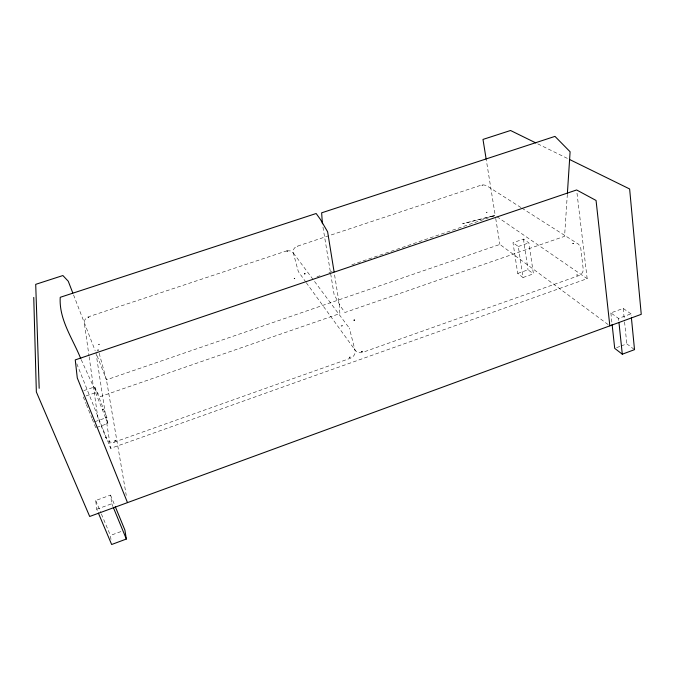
<?xml version="1.0" encoding="UTF-8"?>
<svg xmlns="http://www.w3.org/2000/svg" width="675" height="675" viewBox="0 0 675 675"><rect width="100%" height="100%" fill="white"/><g stroke="black" fill="none" stroke-linecap="round" stroke-linejoin="round"><path stroke-width="0.51" stroke-dasharray="3.38 2.53" d="M567.329 194.299L564.578 236.326L344.95 312.491L340.985 306.973L334.125 294.621L322.549 224.623M97.031 351.084L98.137 349.456L106.439 379.839L126.259 495.399M297.422 246.578L298.004 246.67M114.058 442.201L350.139 358.349C353.953 357.252 356.349 352.721 354.704 349.017L354.814 349.481L349.355 328.092M361.538 351.835L362.281 351.152L361.361 351.523L361.699 351.861L362.365 351.599L361.403 351.371L361.716 351.852M114.649 441.037L115.611 440.252L114.733 441.079L115.518 440.783L115.374 440.218L114.708 440.48L114.801 441.062M354.358 319.823L353.742 320.06L354.687 320.161C354.113 319.182 355.404 320.591 353.852 320.397L354.637 319.84M103.283 409.058L102.313 409.767M102.406 409.75L103.039 409.033M110.97 539.477L110.422 535.461L121.044 531.52M616.57 347.65L620.291 346.275M621.219 345.929L626.805 343.853L634.525 349.642M96.753 509.237L111.788 503.736L110.54 495.104L95.707 500.504L96.753 509.237L97.959 512.097M631.015 313.858L623.194 308.424L610.858 312.913L618.536 318.414L631.015 313.858L631.209 315.9M287.094 250.746L89.041 316.583C86.054 317.309 83.725 320.372 84.383 323.477L88.99 355.759M76.807 363.783L110.641 448.369L587.166 278.657L576.872 192.046M96.677 427.461L107.848 423.529L106.886 417.471L94.778 386.843L83.514 390.724M523.015 277.509L533.419 273.848L528.879 242.865L523.462 239.093L512.983 242.705L517.725 273.426L523.015 277.509L518.307 246.518L512.983 242.705M94.913 421.673L106.886 417.471M517.725 273.426L528.027 269.814L533.419 273.848M86.13 395.921L95.622 392.648L94.778 386.843M518.307 246.518L528.879 242.865M608.15 324.591L499.905 244.426L106.439 379.839L96.905 355.202M520.973 207.554L486.143 185.38L482.355 184.756L297.405 246.164C294.165 246.94 292.123 250.796 293.574 253.868L298.316 271.544L305.64 281.804M316.997 276.758L319.984 275.738M328.944 272.658L332.927 271.282M351.852 264.786L495.248 215.528L486.337 160.228M286.993 250.771L291.001 250.948L293.6 253.412M89.007 317.326L88.138 317.528L88.729 317.393M97.537 415.775L97.537 415.243L98.044 418.07L105.95 437.636L105.781 437.138C106.456 440.708 110.337 443.129 113.839 442.252M113.459 442.336L114.303 442.142M537.764 143.868L568.772 159.089M521.859 208.111L578.711 244.333L580.745 247.987L583.048 267.688C584.12 271.114 581.74 274.826 578.391 275.788L363.201 352.181C360.011 353.784 355.733 352.274 354.367 348.95L354.611 349.388M496.977 216.717L587.166 278.657M293.372 253.041L349.591 328.506M306.248 282.656L354.788 349.692M81.228 359.691L92.467 384.505L96.027 390.892L100.246 396.638L339.879 313.563L339.171 303.286L334.26 272.911M95.707 500.504L101.022 513.127M101.427 514.097L110.422 535.461M111.788 503.736L112.97 506.596M110.54 495.104L114.927 505.794M83.287 396.908L86.012 403.667M86.4 404.629L91.851 418.137M92.239 419.099L95.749 427.79M95.622 392.648L107.848 423.529M73.55 294.907L95.175 350.747M495.72 218.447L499.905 244.426M95.934 352.704L110.641 448.369M523.462 239.093L528.027 269.814M89.142 356.805L97.622 416.163M610.858 312.913L611.997 323.333M618.536 318.414L618.747 320.465M623.194 308.424L624.468 320.929M624.577 321.967L626.805 343.853M304.349 273.94L305.21 273.839L304.391 273.864M573.742 243.506L572.552 243.743L573.742 243.506M98.575 344.638L99.428 344.149L98.567 344.68M304.703 273.662L304.358 274.008L305.21 273.839L304.703 273.662M482.515 185.119L481.899 185.372L482.557 185.068M287.449 251.1L286.934 251.623L287.449 251.1M342.2 325.401L341.103 325.957L341.727 326.177A1.012 0.473 -14.1 0 0 342.284 325.544L342.2 325.401M576.644 274.978L577.243 275.332A0.987 0.439 -6.8 0 0 577.555 274.776L576.644 274.978M349.211 357.185L349.642 357.623A0.996 0.498 -14.1 0 0 350.182 356.965L349.211 357.185M294.874 278.193L294.089 278.412L294.874 278.193M487.088 212.153L486.354 212.355L487.088 212.153M492.261 216.059L462.637 223.729L495.248 215.528L492.261 216.059"/><path stroke-width="1.01" d="M567.397 193.261L570.105 151.774L554.977 136.384L321.646 212.828L322.388 223.636M115.324 506.765L124.909 530.086L126.343 539.03L111.653 544.506L98.364 513.051M612.107 324.38L614.706 348.342L622.291 354.198L634.525 349.642L631.412 317.942M535.883 142.94L510.536 130.494L482.988 139.421L486.169 159.182M569.708 159.553L629.632 188.966L641.25 314.331L89.691 516.476L36.349 391.947L33.75 297.422M80.797 358.737C72.883 338.833 58.852 319.68 60.227 297.304L316.162 213.502L320.397 219.4L327.628 231.837L334.091 271.873M113.366 507.549L126.343 539.03M127.499 502.622L77.279 377.941L75.254 359.893L576.619 189.962L596.059 200.458L609.837 325.848M72.79 292.958L68.251 281.23L62.885 275.543L35.708 284.344L39.175 388.311M618.967 322.507L622.291 354.198"/></g></svg>
